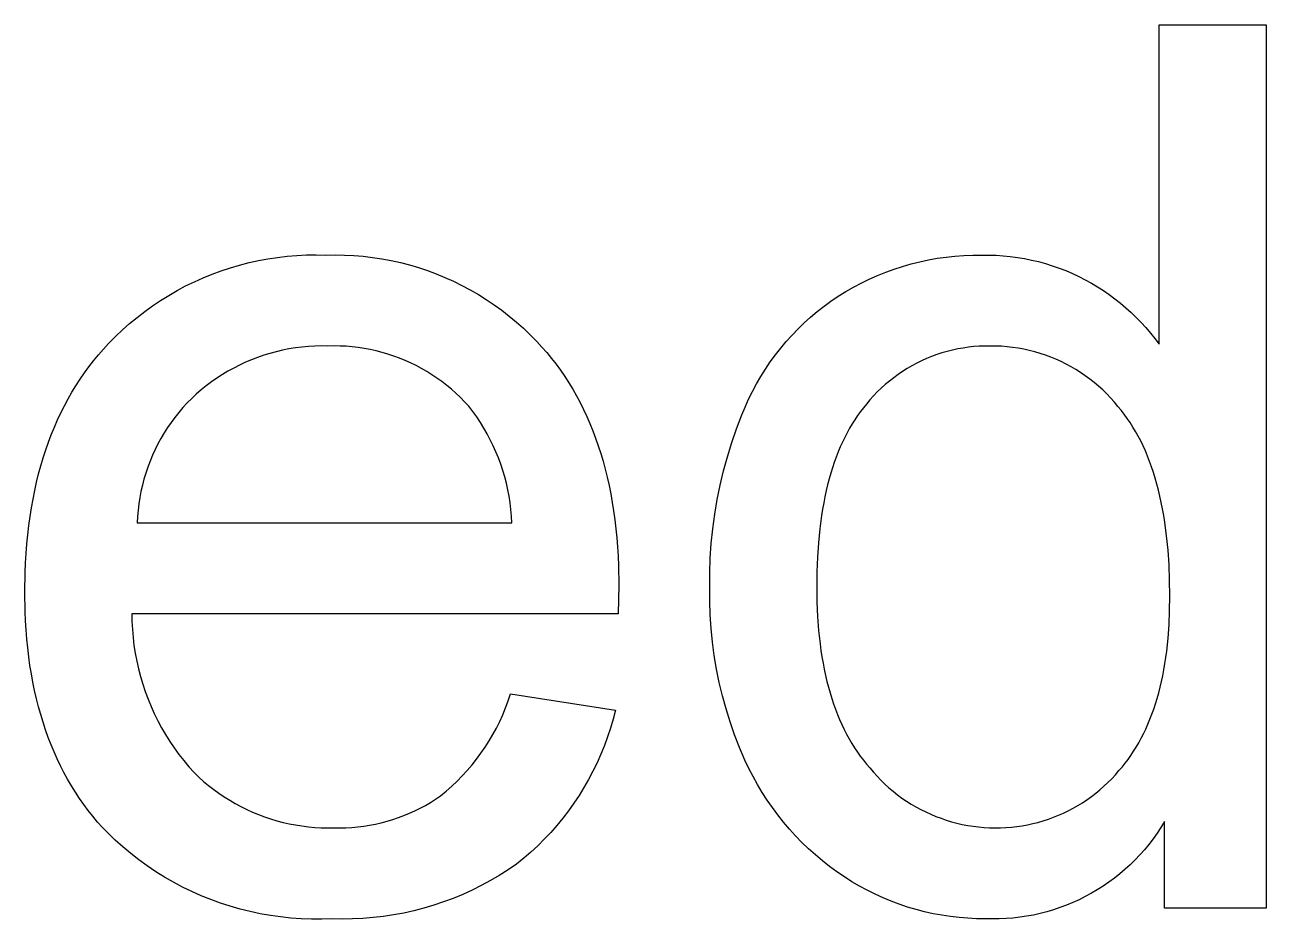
# Model space of a CAD drawing. Header units: millimetres. Extents: x -962 to 3068, y -237 to 2578.
# Drawn here: x 1741.34 to 1778.74, y -60.53 to -33.6 of the extents above; entities that cross this region are included whole.
import ezdxf

# ---------------------------------------------------------------- set-up
doc = ezdxf.new("R2010")
doc.units = ezdxf.units.MM
doc.header["$MEASUREMENT"] = 0
doc.layers.add('Domyślny', color=7, linetype='Continuous', true_color=0x000000)

msp = doc.modelspace()

# ---------------------------------------------------------------- linework, layer by layer
at = {"layer": 'Domyślny'}
for p, q in [((1775.517, -43.217), (1775.517, -33.598)), ((1775.517, -33.598), (1778.742, -33.598)), ((1778.742, -33.598), (1778.742, -60.201)), ((1747.81, -40.833), (1748.092, -40.761)), ((1748.092, -40.761), (1748.376, -40.698)), ((1748.376, -40.698), (1748.662, -40.645)), ((1748.662, -40.645), (1748.95, -40.601)), ((1748.95, -40.601), (1749.24, -40.568)), ((1749.24, -40.568), (1749.53, -40.544)), ((1749.53, -40.544), (1749.821, -40.53)), ((1749.821, -40.53), (1750.112, -40.525)), ((1750.112, -40.525), (1750.403, -40.531)), ((1750.403, -40.531), (1750.686, -40.526)), ((1750.686, -40.526), (1750.97, -40.531)), ((1750.97, -40.531), (1751.253, -40.545)), ((1751.253, -40.545), (1751.535, -40.569)), ((1751.535, -40.569), (1751.817, -40.602)), ((1751.817, -40.602), (1752.097, -40.645)), ((1752.097, -40.645), (1752.375, -40.697)), ((1752.375, -40.697), (1752.652, -40.759)), ((1752.652, -40.759), (1752.926, -40.83)), ((1768.044, -40.799), (1768.305, -40.734)), ((1768.305, -40.734), (1768.567, -40.678)), ((1768.567, -40.678), (1768.832, -40.63)), ((1768.832, -40.63), (1769.098, -40.592)), ((1769.098, -40.592), (1769.365, -40.563)), ((1769.365, -40.563), (1769.632, -40.543)), ((1769.632, -40.543), (1769.901, -40.533)), ((1769.901, -40.533), (1770.169, -40.531)), ((1770.169, -40.531), (1770.385, -40.531)), ((1770.385, -40.531), (1770.601, -40.538)), ((1770.601, -40.538), (1770.817, -40.552)), ((1770.817, -40.552), (1771.032, -40.573)), ((1771.032, -40.573), (1771.247, -40.602)), ((1771.247, -40.602), (1771.46, -40.638)), ((1771.46, -40.638), (1771.672, -40.681)), ((1771.672, -40.681), (1771.882, -40.731)), ((1771.882, -40.731), (1772.09, -40.788)), ((1746.711, -41.217), (1746.98, -41.107)), ((1746.98, -41.107), (1747.254, -41.007)), ((1747.254, -41.007), (1747.53, -40.915)), ((1747.53, -40.915), (1747.81, -40.833)), ((1752.926, -40.83), (1753.198, -40.91)), ((1753.198, -40.91), (1753.467, -41)), ((1753.467, -41), (1753.733, -41.098)), ((1753.733, -41.098), (1753.995, -41.206)), ((1767.03, -41.148), (1767.279, -41.048)), ((1767.279, -41.048), (1767.531, -40.957)), ((1767.531, -40.957), (1767.786, -40.874)), ((1767.786, -40.874), (1768.044, -40.799)), ((1772.09, -40.788), (1772.297, -40.853)), ((1772.297, -40.853), (1772.501, -40.924)), ((1772.501, -40.924), (1772.703, -41.002)), ((1772.703, -41.002), (1772.902, -41.086)), ((1772.902, -41.086), (1773.098, -41.178)), ((1745.926, -41.6), (1746.183, -41.464)), ((1746.183, -41.464), (1746.445, -41.336)), ((1746.445, -41.336), (1746.711, -41.217)), ((1753.995, -41.206), (1754.253, -41.322)), ((1754.253, -41.322), (1754.508, -41.447)), ((1754.508, -41.447), (1754.758, -41.58)), ((1766.072, -41.633), (1766.305, -41.5)), ((1766.305, -41.5), (1766.542, -41.374)), ((1766.542, -41.374), (1766.784, -41.257)), ((1766.784, -41.257), (1767.03, -41.148)), ((1773.098, -41.178), (1773.29, -41.276)), ((1773.29, -41.276), (1773.477, -41.379)), ((1773.477, -41.379), (1773.659, -41.488)), ((1773.659, -41.488), (1773.839, -41.603)), ((1745.426, -41.899), (1745.674, -41.746)), ((1745.674, -41.746), (1745.926, -41.6)), ((1754.758, -41.58), (1755.003, -41.722)), ((1755.003, -41.722), (1755.243, -41.872)), ((1755.243, -41.872), (1755.479, -42.03)), ((1765.628, -41.92), (1765.844, -41.774)), ((1765.844, -41.774), (1766.072, -41.633)), ((1773.839, -41.603), (1774.014, -41.723)), ((1774.014, -41.723), (1774.185, -41.85)), ((1774.185, -41.85), (1774.352, -41.982)), ((1744.717, -42.41), (1744.948, -42.232)), ((1744.948, -42.232), (1745.184, -42.061)), ((1745.184, -42.061), (1745.426, -41.899)), ((1755.479, -42.03), (1755.708, -42.196)), ((1755.708, -42.196), (1755.932, -42.37)), ((1765.015, -42.401), (1765.214, -42.234)), ((1765.214, -42.234), (1765.419, -42.074)), ((1765.419, -42.074), (1765.628, -41.92)), ((1774.352, -41.982), (1774.515, -42.119)), ((1774.515, -42.119), (1774.673, -42.261)), ((1774.673, -42.261), (1774.826, -42.409)), ((1744.275, -42.789), (1744.493, -42.595)), ((1744.493, -42.595), (1744.717, -42.41)), ((1755.932, -42.37), (1756.15, -42.551)), ((1756.15, -42.551), (1756.362, -42.739)), ((1764.635, -42.756), (1764.822, -42.576)), ((1764.822, -42.576), (1765.015, -42.401)), ((1774.826, -42.409), (1774.975, -42.561)), ((1774.975, -42.561), (1775.119, -42.718)), ((1743.859, -43.196), (1744.064, -42.989)), ((1744.064, -42.989), (1744.275, -42.789)), ((1756.362, -42.739), (1756.567, -42.935)), ((1756.567, -42.935), (1756.765, -43.137)), ((1764.281, -43.136), (1764.455, -42.943)), ((1764.455, -42.943), (1764.635, -42.756)), ((1775.119, -42.718), (1775.257, -42.88)), ((1775.257, -42.88), (1775.39, -43.046)), ((1743.554, -43.538), (1743.704, -43.365)), ((1743.704, -43.365), (1743.859, -43.196)), ((1749.296, -43.36), (1749.103, -43.398)), ((1749.491, -43.328), (1749.296, -43.36)), ((1749.686, -43.303), (1749.491, -43.328)), ((1749.881, -43.285), (1749.686, -43.303)), ((1750.078, -43.274), (1749.881, -43.285)), ((1750.274, -43.27), (1750.078, -43.274)), ((1750.471, -43.272), (1750.274, -43.27)), ((1750.654, -43.269), (1750.471, -43.272)), ((1750.838, -43.272), (1750.654, -43.269)), ((1751.021, -43.281), (1750.838, -43.272)), ((1751.203, -43.297), (1751.021, -43.281)), ((1751.385, -43.318), (1751.203, -43.297)), ((1751.566, -43.346), (1751.385, -43.318)), ((1751.746, -43.38), (1751.566, -43.346)), ((1751.925, -43.42), (1751.746, -43.38)), ((1756.765, -43.137), (1756.917, -43.302)), ((1756.917, -43.302), (1757.064, -43.471)), ((1763.953, -43.54), (1764.113, -43.335)), ((1764.113, -43.335), (1764.281, -43.136)), ((1769.448, -43.361), (1769.288, -43.396)), ((1769.609, -43.332), (1769.448, -43.361)), ((1769.772, -43.309), (1769.609, -43.332)), ((1769.935, -43.291), (1769.772, -43.309)), ((1770.098, -43.279), (1769.935, -43.291)), ((1770.262, -43.273), (1770.098, -43.279)), ((1770.426, -43.272), (1770.262, -43.273)), ((1770.596, -43.273), (1770.426, -43.272)), ((1770.765, -43.281), (1770.596, -43.273)), ((1770.934, -43.294), (1770.765, -43.281)), ((1771.102, -43.312), (1770.934, -43.294)), ((1771.27, -43.337), (1771.102, -43.312)), ((1771.437, -43.368), (1771.27, -43.337)), ((1771.602, -43.404), (1771.437, -43.368)), ((1775.39, -43.046), (1775.517, -43.217)), ((1743.268, -43.897), (1743.409, -43.715)), ((1743.409, -43.715), (1743.554, -43.538)), ((1747.983, -43.763), (1747.805, -43.846)), ((1748.164, -43.686), (1747.983, -43.763)), ((1748.348, -43.616), (1748.164, -43.686)), ((1748.534, -43.551), (1748.348, -43.616)), ((1748.722, -43.494), (1748.534, -43.551)), ((1748.912, -43.442), (1748.722, -43.494)), ((1749.103, -43.398), (1748.912, -43.442)), ((1752.103, -43.466), (1751.925, -43.42)), ((1752.278, -43.517), (1752.103, -43.466)), ((1752.452, -43.575), (1752.278, -43.517)), ((1752.624, -43.638), (1752.452, -43.575)), ((1752.794, -43.708), (1752.624, -43.638)), ((1752.961, -43.782), (1752.794, -43.708)), ((1757.064, -43.471), (1757.206, -43.645)), ((1757.206, -43.645), (1757.344, -43.822)), ((1763.654, -43.965), (1763.8, -43.75)), ((1763.8, -43.75), (1763.953, -43.54)), ((1768.36, -43.718), (1768.213, -43.79)), ((1768.51, -43.651), (1768.36, -43.718)), ((1768.661, -43.589), (1768.51, -43.651)), ((1768.815, -43.532), (1768.661, -43.589)), ((1768.971, -43.481), (1768.815, -43.532)), ((1769.129, -43.436), (1768.971, -43.481)), ((1769.288, -43.396), (1769.129, -43.436)), ((1771.767, -43.446), (1771.602, -43.404)), ((1771.929, -43.494), (1771.767, -43.446)), ((1772.09, -43.547), (1771.929, -43.494)), ((1772.249, -43.606), (1772.09, -43.547)), ((1772.406, -43.67), (1772.249, -43.606)), ((1772.56, -43.74), (1772.406, -43.67)), ((1772.712, -43.815), (1772.56, -43.74)), ((1743.002, -44.272), (1743.133, -44.082)), ((1743.133, -44.082), (1743.268, -43.897)), ((1747.289, -44.131), (1747.123, -44.238)), ((1747.458, -44.03), (1747.289, -44.131)), ((1747.63, -43.935), (1747.458, -44.03)), ((1747.805, -43.846), (1747.63, -43.935)), ((1753.126, -43.863), (1752.961, -43.782)), ((1753.288, -43.949), (1753.126, -43.863)), ((1753.446, -44.04), (1753.288, -43.949)), ((1753.602, -44.137), (1753.446, -44.04)), ((1753.755, -44.239), (1753.602, -44.137)), ((1757.344, -43.822), (1757.476, -44.004)), ((1757.476, -44.004), (1757.604, -44.189)), ((1763.516, -44.185), (1763.654, -43.965)), ((1767.652, -44.129), (1767.519, -44.225)), ((1767.787, -44.037), (1767.652, -44.129)), ((1767.926, -43.949), (1767.787, -44.037)), ((1768.068, -43.867), (1767.926, -43.949)), ((1768.213, -43.79), (1768.068, -43.867)), ((1772.862, -43.896), (1772.712, -43.815)), ((1773.008, -43.981), (1772.862, -43.896)), ((1773.151, -44.071), (1773.008, -43.981)), ((1773.291, -44.167), (1773.151, -44.071)), ((1742.756, -44.664), (1742.876, -44.466)), ((1742.876, -44.466), (1743.002, -44.272)), ((1746.805, -44.468), (1746.651, -44.591)), ((1746.962, -44.35), (1746.805, -44.468)), ((1747.123, -44.238), (1746.962, -44.35)), ((1753.903, -44.345), (1753.755, -44.239)), ((1754.049, -44.457), (1753.903, -44.345)), ((1754.19, -44.574), (1754.049, -44.457)), ((1757.604, -44.189), (1757.727, -44.379)), ((1757.727, -44.379), (1757.845, -44.573)), ((1763.262, -44.639), (1763.385, -44.41)), ((1763.385, -44.41), (1763.516, -44.185)), ((1767.265, -44.432), (1767.143, -44.542)), ((1767.39, -44.326), (1767.265, -44.432)), ((1767.519, -44.225), (1767.39, -44.326)), ((1773.428, -44.267), (1773.291, -44.167)), ((1773.561, -44.372), (1773.428, -44.267)), ((1773.691, -44.481), (1773.561, -44.372)), ((1773.816, -44.595), (1773.691, -44.481)), ((1742.529, -45.073), (1742.64, -44.867)), ((1742.64, -44.867), (1742.756, -44.664)), ((1746.364, -44.85), (1746.231, -44.986)), ((1746.502, -44.719), (1746.364, -44.85)), ((1746.651, -44.591), (1746.502, -44.719)), ((1754.327, -44.695), (1754.19, -44.574)), ((1754.46, -44.821), (1754.327, -44.695)), ((1754.589, -44.951), (1754.46, -44.821)), ((1757.845, -44.573), (1757.958, -44.771)), ((1757.958, -44.771), (1758.067, -44.973)), ((1763.04, -45.109), (1763.147, -44.872)), ((1763.147, -44.872), (1763.262, -44.639)), ((1766.911, -44.774), (1766.802, -44.896)), ((1767.025, -44.656), (1766.911, -44.774)), ((1767.143, -44.542), (1767.025, -44.656)), ((1773.938, -44.713), (1773.816, -44.595)), ((1774.055, -44.836), (1773.938, -44.713)), ((1774.168, -44.962), (1774.055, -44.836)), ((1742.423, -45.284), (1742.529, -45.073)), ((1746.102, -45.127), (1745.979, -45.271)), ((1746.231, -44.986), (1746.102, -45.127)), ((1754.714, -45.086), (1754.589, -44.951)), ((1754.836, -45.244), (1754.714, -45.086)), ((1754.952, -45.407), (1754.836, -45.244)), ((1758.067, -44.973), (1758.17, -45.18)), ((1758.17, -45.18), (1758.269, -45.39)), ((1762.941, -45.349), (1763.04, -45.109)), ((1766.515, -45.248), (1766.429, -45.367)), ((1766.604, -45.133), (1766.515, -45.248)), ((1766.696, -45.022), (1766.604, -45.133)), ((1766.802, -44.896), (1766.696, -45.022)), ((1774.277, -45.092), (1774.168, -44.962)), ((1774.373, -45.208), (1774.277, -45.092)), ((1774.466, -45.328), (1774.373, -45.208)), ((1742.226, -45.719), (1742.322, -45.499)), ((1742.322, -45.499), (1742.423, -45.284)), ((1745.747, -45.573), (1745.639, -45.73)), ((1745.86, -45.42), (1745.747, -45.573)), ((1745.979, -45.271), (1745.86, -45.42)), ((1755.063, -45.573), (1754.952, -45.407)), ((1755.169, -45.744), (1755.063, -45.573)), ((1758.269, -45.39), (1758.363, -45.605)), ((1758.363, -45.605), (1758.452, -45.824)), ((1762.783, -45.763), (1762.941, -45.349)), ((1766.265, -45.618), (1766.187, -45.749)), ((1766.345, -45.491), (1766.265, -45.618)), ((1766.429, -45.367), (1766.345, -45.491)), ((1774.556, -45.452), (1774.466, -45.328)), ((1774.643, -45.58), (1774.556, -45.452)), ((1774.727, -45.712), (1774.643, -45.58)), ((1742.048, -46.17), (1742.135, -45.942)), ((1742.135, -45.942), (1742.226, -45.719)), ((1745.536, -45.89), (1745.439, -46.054)), ((1745.639, -45.73), (1745.536, -45.89)), ((1755.269, -45.917), (1755.169, -45.744)), ((1755.363, -46.094), (1755.269, -45.917)), ((1758.452, -45.824), (1758.537, -46.047)), ((1762.638, -46.182), (1762.783, -45.763)), ((1766.113, -45.884), (1766.041, -46.023)), ((1766.187, -45.749), (1766.113, -45.884)), ((1774.808, -45.848), (1774.727, -45.712)), ((1774.886, -45.988), (1774.808, -45.848)), ((1774.961, -46.132), (1774.886, -45.988)), ((1741.967, -46.402), (1742.048, -46.17)), ((1745.348, -46.221), (1745.263, -46.391)), ((1745.439, -46.054), (1745.348, -46.221)), ((1755.45, -46.274), (1755.363, -46.094)), ((1755.532, -46.456), (1755.45, -46.274)), ((1758.537, -46.047), (1758.616, -46.274)), ((1758.616, -46.274), (1758.691, -46.505)), ((1762.507, -46.606), (1762.638, -46.182)), ((1765.907, -46.312), (1765.844, -46.463)), ((1765.972, -46.165), (1765.907, -46.312)), ((1766.041, -46.023), (1765.972, -46.165)), ((1775.032, -46.28), (1774.961, -46.132)), ((1775.101, -46.432), (1775.032, -46.28)), ((1741.819, -46.879), (1741.891, -46.638)), ((1741.891, -46.638), (1741.967, -46.402)), ((1745.11, -46.739), (1745.043, -46.917)), ((1745.183, -46.564), (1745.11, -46.739)), ((1745.263, -46.391), (1745.183, -46.564)), ((1755.608, -46.642), (1755.532, -46.456)), ((1755.677, -46.829), (1755.608, -46.642)), ((1758.691, -46.505), (1758.761, -46.741)), ((1758.761, -46.741), (1758.826, -46.98)), ((1762.391, -47.033), (1762.507, -46.606)), ((1765.784, -46.617), (1765.727, -46.776)), ((1765.844, -46.463), (1765.784, -46.617)), ((1775.167, -46.588), (1775.101, -46.432)), ((1775.229, -46.749), (1775.167, -46.588)), ((1775.289, -46.913), (1775.229, -46.749)), ((1741.691, -47.372), (1741.753, -47.124)), ((1741.753, -47.124), (1741.819, -46.879)), ((1744.981, -47.097), (1744.927, -47.28)), ((1745.043, -46.917), (1744.981, -47.097)), ((1755.74, -47.019), (1755.677, -46.829)), ((1755.797, -47.211), (1755.74, -47.019)), ((1758.826, -46.98), (1758.886, -47.224)), ((1762.288, -47.465), (1762.391, -47.033)), ((1765.621, -47.105), (1765.573, -47.275)), ((1765.673, -46.939), (1765.621, -47.105)), ((1765.727, -46.776), (1765.673, -46.939)), ((1775.345, -47.081), (1775.289, -46.913)), ((1775.399, -47.254), (1775.345, -47.081)), ((1741.635, -47.626), (1741.691, -47.372)), ((1744.878, -47.464), (1744.836, -47.649)), ((1744.927, -47.28), (1744.878, -47.464)), ((1755.847, -47.405), (1755.797, -47.211)), ((1755.89, -47.6), (1755.847, -47.405)), ((1758.886, -47.224), (1758.941, -47.472)), ((1758.941, -47.472), (1758.992, -47.724)), ((1762.2, -47.899), (1762.288, -47.465)), ((1765.528, -47.45), (1765.485, -47.628)), ((1765.573, -47.275), (1765.528, -47.45)), ((1775.449, -47.43), (1775.399, -47.254)), ((1775.496, -47.611), (1775.449, -47.43)), ((1741.583, -47.883), (1741.635, -47.626)), ((1744.8, -47.836), (1744.771, -48.024)), ((1744.836, -47.649), (1744.8, -47.836)), ((1755.927, -47.797), (1755.89, -47.6)), ((1755.958, -47.995), (1755.927, -47.797)), ((1758.992, -47.724), (1759.038, -47.98)), ((1765.446, -47.81), (1765.409, -47.996)), ((1765.485, -47.628), (1765.446, -47.81)), ((1775.541, -47.795), (1775.496, -47.611)), ((1775.582, -47.984), (1775.541, -47.795)), ((1741.494, -48.41), (1741.536, -48.145)), ((1741.536, -48.145), (1741.583, -47.883)), ((1744.748, -48.213), (1744.732, -48.403)), ((1744.771, -48.024), (1744.748, -48.213)), ((1755.981, -48.193), (1755.958, -47.995)), ((1755.998, -48.393), (1755.981, -48.193)), ((1759.038, -47.98), (1759.079, -48.24)), ((1759.079, -48.24), (1759.115, -48.505)), ((1762.126, -48.336), (1762.2, -47.899)), ((1765.376, -48.187), (1765.345, -48.381)), ((1765.409, -47.996), (1765.376, -48.187)), ((1775.62, -48.177), (1775.582, -47.984)), ((1775.655, -48.374), (1775.62, -48.177)), ((1741.457, -48.68), (1741.494, -48.41)), ((1744.732, -48.403), (1744.722, -48.593)), ((1744.722, -48.593), (1756.008, -48.593)), ((1756.008, -48.593), (1755.998, -48.393)), ((1759.115, -48.505), (1759.146, -48.773)), ((1762.066, -48.775), (1762.126, -48.336)), ((1765.345, -48.381), (1765.292, -48.78)), ((1775.687, -48.574), (1775.655, -48.374)), ((1775.742, -48.988), (1775.687, -48.574)), ((1741.398, -49.233), (1741.425, -48.955)), ((1741.425, -48.955), (1741.457, -48.68)), ((1759.146, -48.773), (1759.173, -49.046)), ((1762.021, -49.216), (1762.066, -48.775)), ((1765.292, -48.78), (1765.251, -49.196)), ((1775.785, -49.418), (1775.742, -48.988)), ((1741.376, -49.516), (1741.398, -49.233)), ((1759.173, -49.046), (1759.195, -49.323)), ((1759.195, -49.323), (1759.211, -49.604)), ((1761.991, -49.659), (1762.021, -49.216)), ((1765.251, -49.196), (1765.222, -49.627)), ((1741.359, -49.803), (1741.376, -49.516)), ((1759.211, -49.604), (1759.223, -49.889)), ((1761.975, -50.102), (1761.991, -49.659)), ((1765.222, -49.627), (1765.204, -50.075)), ((1775.815, -49.864), (1775.785, -49.418)), ((1741.336, -50.689), (1741.346, -50.094)), ((1741.346, -50.094), (1741.359, -49.803)), ((1759.223, -49.889), (1759.233, -50.472)), ((1761.974, -50.545), (1761.975, -50.102)), ((1765.204, -50.075), (1765.199, -50.538)), ((1775.834, -50.326), (1775.815, -49.864)), ((1759.233, -50.472), (1759.215, -51.334)), ((1775.84, -50.805), (1775.834, -50.326)), ((1741.346, -51.264), (1741.336, -50.689)), ((1761.973, -50.956), (1761.974, -50.545)), ((1765.199, -50.538), (1765.205, -50.985)), ((1775.834, -51.239), (1775.84, -50.805)), ((1761.986, -51.368), (1761.973, -50.956)), ((1765.205, -50.985), (1765.224, -51.419)), ((1775.816, -51.66), (1775.834, -51.239)), ((1741.358, -51.545), (1741.346, -51.264)), ((1741.375, -51.823), (1741.358, -51.545)), ((1759.215, -51.334), (1744.561, -51.334)), ((1744.561, -51.334), (1744.565, -51.573)), ((1744.565, -51.573), (1744.577, -51.812)), ((1762.013, -51.778), (1761.986, -51.368)), ((1765.224, -51.419), (1765.255, -51.838)), ((1741.397, -52.096), (1741.375, -51.823)), ((1744.577, -51.812), (1744.598, -52.05)), ((1762.054, -52.188), (1762.013, -51.778)), ((1765.255, -51.838), (1765.299, -52.243)), ((1775.786, -52.066), (1775.816, -51.66)), ((1741.424, -52.365), (1741.397, -52.096)), ((1741.456, -52.63), (1741.424, -52.365)), ((1744.598, -52.05), (1744.626, -52.288)), ((1744.626, -52.288), (1744.663, -52.524)), ((1762.109, -52.595), (1762.054, -52.188)), ((1765.299, -52.243), (1765.325, -52.44)), ((1775.744, -52.459), (1775.786, -52.066)), ((1741.492, -52.891), (1741.456, -52.63)), ((1744.663, -52.524), (1744.707, -52.76)), ((1762.177, -53.001), (1762.109, -52.595)), ((1765.325, -52.44), (1765.355, -52.633)), ((1765.355, -52.633), (1765.388, -52.823)), ((1775.69, -52.837), (1775.719, -52.649)), ((1775.719, -52.649), (1775.744, -52.459)), ((1741.534, -53.148), (1741.492, -52.891)), ((1744.707, -52.76), (1744.76, -52.993)), ((1744.76, -52.993), (1744.82, -53.225)), ((1762.26, -53.404), (1762.177, -53.001)), ((1765.388, -52.823), (1765.424, -53.009)), ((1765.424, -53.009), (1765.463, -53.192)), ((1775.624, -53.201), (1775.659, -53.02)), ((1775.659, -53.02), (1775.69, -52.837)), ((1741.58, -53.401), (1741.534, -53.148)), ((1741.631, -53.65), (1741.58, -53.401)), ((1744.82, -53.225), (1744.889, -53.454)), ((1744.889, -53.454), (1744.965, -53.681)), ((1762.356, -53.804), (1762.26, -53.404)), ((1765.463, -53.192), (1765.505, -53.371)), ((1765.505, -53.371), (1765.55, -53.546)), ((1775.546, -53.55), (1775.587, -53.377)), ((1775.587, -53.377), (1775.624, -53.201)), ((1741.687, -53.895), (1741.631, -53.65)), ((1744.965, -53.681), (1745.048, -53.905)), ((1755.9, -53.963), (1755.971, -53.752)), ((1755.971, -53.752), (1759.132, -54.236)), ((1762.465, -54.2), (1762.356, -53.804)), ((1765.55, -53.546), (1765.599, -53.718)), ((1765.599, -53.718), (1765.65, -53.887)), ((1775.456, -53.886), (1775.503, -53.72)), ((1775.503, -53.72), (1775.546, -53.55)), ((1741.748, -54.136), (1741.687, -53.895)), ((1741.814, -54.373), (1741.748, -54.136)), ((1745.048, -53.905), (1745.139, -54.126)), ((1745.139, -54.126), (1745.238, -54.344)), ((1755.737, -54.376), (1755.822, -54.171)), ((1755.822, -54.171), (1755.9, -53.963)), ((1759.132, -54.236), (1759.063, -54.508)), ((1762.589, -54.593), (1762.465, -54.2)), ((1765.65, -53.887), (1765.705, -54.051)), ((1765.705, -54.051), (1765.763, -54.212)), ((1765.763, -54.212), (1765.824, -54.37)), ((1775.299, -54.363), (1775.354, -54.207)), ((1775.354, -54.207), (1775.407, -54.048)), ((1775.407, -54.048), (1775.456, -53.886)), ((1741.885, -54.605), (1741.814, -54.373)), ((1741.961, -54.834), (1741.885, -54.605)), ((1745.238, -54.344), (1745.344, -54.559)), ((1745.344, -54.559), (1745.457, -54.77)), ((1755.546, -54.778), (1755.645, -54.579)), ((1755.645, -54.579), (1755.737, -54.376)), ((1759.063, -54.508), (1758.984, -54.778)), ((1762.725, -54.981), (1762.589, -54.593)), ((1765.824, -54.37), (1765.888, -54.524)), ((1765.888, -54.524), (1765.955, -54.674)), ((1775.179, -54.663), (1775.241, -54.515)), ((1775.241, -54.515), (1775.299, -54.363)), ((1742.041, -55.059), (1741.961, -54.834)), ((1745.457, -54.77), (1745.578, -54.977)), ((1745.578, -54.977), (1745.705, -55.179)), ((1755.327, -55.164), (1755.44, -54.973)), ((1755.44, -54.973), (1755.546, -54.778)), ((1758.984, -54.778), (1758.896, -55.045)), ((1762.875, -55.364), (1762.725, -54.981)), ((1765.955, -54.674), (1766.025, -54.821)), ((1766.025, -54.821), (1766.098, -54.964)), ((1766.098, -54.964), (1766.175, -55.104)), ((1774.977, -55.087), (1775.047, -54.949)), ((1775.047, -54.949), (1775.115, -54.808)), ((1775.115, -54.808), (1775.179, -54.663)), ((1742.126, -55.279), (1742.041, -55.059)), ((1742.217, -55.496), (1742.126, -55.279)), ((1745.705, -55.179), (1745.839, -55.377)), ((1755.082, -55.535), (1755.208, -55.352)), ((1755.208, -55.352), (1755.327, -55.164)), ((1758.8, -55.308), (1758.694, -55.569)), ((1758.896, -55.045), (1758.8, -55.308)), ((1766.175, -55.104), (1766.255, -55.24)), ((1766.255, -55.24), (1766.337, -55.372)), ((1774.748, -55.479), (1774.827, -55.352)), ((1774.827, -55.352), (1774.903, -55.221)), ((1774.903, -55.221), (1774.977, -55.087)), ((1742.312, -55.708), (1742.217, -55.496)), ((1742.412, -55.916), (1742.312, -55.708)), ((1745.839, -55.377), (1745.98, -55.571)), ((1745.98, -55.571), (1746.127, -55.76)), ((1754.812, -55.888), (1754.95, -55.714)), ((1754.95, -55.714), (1755.082, -55.535)), ((1758.694, -55.569), (1758.58, -55.825)), ((1763.037, -55.742), (1762.875, -55.364)), ((1766.337, -55.372), (1766.423, -55.501)), ((1766.423, -55.501), (1766.512, -55.626)), ((1766.512, -55.626), (1766.605, -55.748)), ((1774.491, -55.839), (1774.58, -55.722)), ((1774.58, -55.722), (1774.665, -55.602)), ((1774.665, -55.602), (1774.748, -55.479)), ((1742.516, -56.12), (1742.412, -55.916)), ((1746.127, -55.76), (1746.281, -55.943)), ((1746.281, -55.943), (1746.44, -56.121)), ((1754.518, -56.221), (1754.668, -56.057)), ((1754.668, -56.057), (1754.812, -55.888)), ((1758.457, -56.078), (1758.325, -56.326)), ((1758.58, -55.825), (1758.457, -56.078)), ((1763.155, -55.992), (1763.037, -55.742)), ((1763.28, -56.237), (1763.155, -55.992)), ((1766.605, -55.748), (1766.7, -55.866)), ((1766.7, -55.866), (1766.798, -55.98)), ((1766.798, -55.98), (1766.906, -56.107)), ((1766.906, -56.107), (1767.017, -56.231)), ((1774.199, -56.184), (1774.306, -56.061)), ((1774.306, -56.061), (1774.4, -55.952)), ((1774.4, -55.952), (1774.491, -55.839)), ((1742.626, -56.321), (1742.516, -56.12)), ((1742.741, -56.517), (1742.626, -56.321)), ((1746.44, -56.121), (1746.581, -56.255)), ((1746.581, -56.255), (1746.725, -56.384)), ((1746.725, -56.384), (1746.874, -56.509)), ((1754.201, -56.533), (1754.362, -56.38)), ((1754.362, -56.38), (1754.518, -56.221)), ((1758.325, -56.326), (1758.186, -56.57)), ((1763.414, -56.478), (1763.28, -56.237)), ((1763.556, -56.715), (1763.414, -56.478)), ((1767.017, -56.231), (1767.133, -56.35)), ((1767.133, -56.35), (1767.252, -56.466)), ((1767.252, -56.466), (1767.376, -56.577)), ((1773.854, -56.532), (1773.972, -56.42)), ((1773.972, -56.42), (1774.088, -56.304)), ((1774.088, -56.304), (1774.199, -56.184)), ((1742.86, -56.709), (1742.741, -56.517)), ((1742.985, -56.897), (1742.86, -56.709)), ((1746.874, -56.509), (1747.028, -56.628)), ((1747.028, -56.628), (1747.185, -56.742)), ((1747.185, -56.742), (1747.345, -56.85)), ((1747.345, -56.85), (1747.51, -56.953)), ((1753.715, -56.922), (1753.863, -56.822)), ((1753.863, -56.822), (1754.035, -56.68)), ((1754.035, -56.68), (1754.201, -56.533)), ((1758.038, -56.809), (1757.882, -57.043)), ((1758.186, -56.57), (1758.038, -56.809)), ((1763.705, -56.946), (1763.556, -56.715)), ((1767.376, -56.577), (1767.503, -56.684)), ((1767.503, -56.684), (1767.634, -56.787)), ((1767.634, -56.787), (1767.768, -56.885)), ((1773.342, -56.937), (1773.475, -56.842)), ((1773.475, -56.842), (1773.605, -56.743)), ((1773.605, -56.743), (1773.731, -56.639)), ((1773.731, -56.639), (1773.854, -56.532)), ((1743.114, -57.081), (1742.985, -56.897)), ((1743.248, -57.26), (1743.114, -57.081)), ((1747.51, -56.953), (1747.677, -57.051)), ((1747.677, -57.051), (1747.848, -57.143)), ((1747.848, -57.143), (1748.022, -57.229)), ((1748.022, -57.229), (1748.199, -57.309)), ((1753.089, -57.272), (1753.25, -57.192)), ((1753.25, -57.192), (1753.408, -57.108)), ((1753.408, -57.108), (1753.563, -57.017)), ((1753.563, -57.017), (1753.715, -56.922)), ((1757.882, -57.043), (1757.718, -57.271)), ((1763.862, -57.173), (1763.705, -56.946)), ((1764.027, -57.394), (1763.862, -57.173)), ((1767.768, -56.885), (1767.905, -56.979)), ((1767.905, -56.979), (1768.046, -57.068)), ((1768.046, -57.068), (1768.189, -57.152)), ((1768.189, -57.152), (1768.336, -57.231)), ((1772.78, -57.269), (1772.925, -57.193)), ((1772.925, -57.193), (1773.067, -57.112)), ((1773.067, -57.112), (1773.206, -57.027)), ((1773.206, -57.027), (1773.342, -56.937)), ((1743.387, -57.436), (1743.248, -57.26)), ((1743.531, -57.608), (1743.387, -57.436)), ((1748.199, -57.309), (1748.378, -57.383)), ((1748.378, -57.383), (1748.56, -57.451)), ((1748.56, -57.451), (1748.743, -57.513)), ((1748.743, -57.513), (1748.929, -57.569)), ((1748.929, -57.569), (1749.117, -57.618)), ((1752.077, -57.632), (1752.251, -57.586)), ((1752.251, -57.586), (1752.422, -57.535)), ((1752.422, -57.535), (1752.592, -57.477)), ((1752.592, -57.477), (1752.76, -57.414)), ((1752.76, -57.414), (1752.926, -57.346)), ((1752.926, -57.346), (1753.089, -57.272)), ((1757.547, -57.494), (1757.368, -57.71)), ((1757.718, -57.271), (1757.547, -57.494)), ((1764.198, -57.61), (1764.027, -57.394)), ((1768.336, -57.231), (1768.484, -57.305)), ((1768.484, -57.305), (1768.636, -57.374)), ((1768.636, -57.374), (1768.789, -57.438)), ((1768.789, -57.438), (1768.945, -57.497)), ((1768.945, -57.497), (1769.102, -57.55)), ((1769.102, -57.55), (1769.261, -57.598)), ((1769.261, -57.598), (1769.422, -57.641)), ((1771.866, -57.618), (1772.023, -57.573)), ((1772.023, -57.573), (1772.179, -57.522)), ((1772.179, -57.522), (1772.332, -57.467)), ((1772.332, -57.467), (1772.484, -57.406)), ((1772.484, -57.406), (1772.633, -57.34)), ((1772.633, -57.34), (1772.78, -57.269)), ((1775.679, -57.596), (1775.57, -57.774)), ((1775.679, -60.201), (1775.679, -57.596)), ((1743.679, -57.775), (1743.531, -57.608)), ((1743.833, -57.939), (1743.679, -57.775)), ((1744.057, -58.154), (1743.833, -57.939)), ((1749.117, -57.618), (1749.306, -57.661)), ((1749.306, -57.661), (1749.496, -57.698)), ((1749.496, -57.698), (1749.688, -57.728)), ((1749.688, -57.728), (1749.88, -57.752)), ((1749.88, -57.752), (1750.074, -57.77)), ((1750.074, -57.77), (1750.267, -57.781)), ((1750.267, -57.781), (1750.461, -57.785)), ((1750.461, -57.785), (1750.655, -57.783)), ((1750.655, -57.783), (1750.834, -57.785)), ((1750.834, -57.785), (1751.014, -57.781)), ((1751.014, -57.781), (1751.193, -57.771)), ((1751.193, -57.771), (1751.371, -57.755)), ((1751.371, -57.755), (1751.549, -57.733)), ((1751.549, -57.733), (1751.726, -57.705)), ((1751.726, -57.705), (1751.902, -57.671)), ((1751.902, -57.671), (1752.077, -57.632)), ((1757.182, -57.921), (1756.989, -58.125)), ((1757.368, -57.71), (1757.182, -57.921)), ((1764.377, -57.82), (1764.198, -57.61)), ((1764.563, -58.023), (1764.377, -57.82)), ((1769.422, -57.641), (1769.584, -57.678)), ((1769.584, -57.678), (1769.748, -57.709)), ((1769.748, -57.709), (1769.912, -57.735)), ((1769.912, -57.735), (1770.077, -57.755)), ((1770.077, -57.755), (1770.242, -57.77)), ((1770.242, -57.77), (1770.408, -57.779)), ((1770.408, -57.779), (1770.575, -57.783)), ((1770.575, -57.783), (1770.738, -57.781)), ((1770.738, -57.781), (1770.901, -57.775)), ((1770.901, -57.775), (1771.064, -57.762)), ((1771.064, -57.762), (1771.226, -57.744)), ((1771.226, -57.744), (1771.388, -57.721)), ((1771.388, -57.721), (1771.548, -57.692)), ((1771.548, -57.692), (1771.708, -57.657)), ((1771.708, -57.657), (1771.866, -57.618)), ((1775.454, -57.947), (1775.333, -58.116)), ((1775.57, -57.774), (1775.454, -57.947)), ((1744.289, -58.36), (1744.057, -58.154)), ((1756.79, -58.323), (1756.583, -58.514)), ((1756.989, -58.125), (1756.79, -58.323)), ((1764.755, -58.221), (1764.563, -58.023)), ((1764.954, -58.412), (1764.755, -58.221)), ((1775.206, -58.281), (1775.074, -58.441)), ((1775.333, -58.116), (1775.206, -58.281)), ((1744.527, -58.559), (1744.289, -58.36)), ((1744.772, -58.749), (1744.527, -58.559)), ((1756.371, -58.697), (1756.152, -58.874)), ((1756.583, -58.514), (1756.371, -58.697)), ((1765.159, -58.596), (1764.954, -58.412)), ((1765.37, -58.774), (1765.159, -58.596)), ((1774.936, -58.597), (1774.792, -58.747)), ((1775.074, -58.441), (1774.936, -58.597)), ((1745.024, -58.931), (1744.772, -58.749)), ((1745.282, -59.104), (1745.024, -58.931)), ((1755.896, -59.05), (1755.633, -59.216)), ((1756.152, -58.874), (1755.896, -59.05)), ((1765.586, -58.944), (1765.37, -58.774)), ((1765.809, -59.107), (1765.586, -58.944)), ((1774.49, -59.033), (1774.332, -59.168)), ((1774.644, -58.893), (1774.49, -59.033)), ((1774.792, -58.747), (1774.644, -58.893)), ((1745.546, -59.267), (1745.282, -59.104)), ((1745.815, -59.422), (1745.546, -59.267)), ((1746.089, -59.567), (1745.815, -59.422)), ((1755.365, -59.374), (1755.092, -59.522)), ((1755.633, -59.216), (1755.365, -59.374)), ((1766.036, -59.263), (1765.809, -59.107)), ((1766.259, -59.405), (1766.036, -59.263)), ((1766.487, -59.539), (1766.259, -59.405)), ((1774.001, -59.421), (1773.83, -59.539)), ((1774.169, -59.298), (1774.001, -59.421)), ((1774.332, -59.168), (1774.169, -59.298)), ((1746.368, -59.703), (1746.089, -59.567)), ((1746.652, -59.828), (1746.368, -59.703)), ((1746.94, -59.944), (1746.652, -59.828)), ((1754.531, -59.79), (1754.244, -59.909)), ((1754.814, -59.661), (1754.531, -59.79)), ((1755.092, -59.522), (1754.814, -59.661)), ((1766.719, -59.665), (1766.487, -59.539)), ((1766.956, -59.782), (1766.719, -59.665)), ((1767.196, -59.892), (1766.956, -59.782)), ((1773.475, -59.756), (1773.292, -59.855)), ((1773.654, -59.651), (1773.475, -59.756)), ((1773.83, -59.539), (1773.654, -59.651)), ((1747.232, -60.05), (1746.94, -59.944)), ((1747.527, -60.146), (1747.232, -60.05)), ((1747.825, -60.231), (1747.527, -60.146)), ((1753.36, -60.205), (1753.059, -60.283)), ((1753.658, -60.116), (1753.36, -60.205)), ((1753.953, -60.017), (1753.658, -60.116)), ((1754.244, -59.909), (1753.953, -60.017)), ((1767.44, -59.993), (1767.196, -59.892)), ((1767.688, -60.086), (1767.44, -59.993)), ((1767.938, -60.17), (1767.688, -60.086)), ((1768.191, -60.245), (1767.938, -60.17)), ((1772.529, -60.187), (1772.332, -60.253)), ((1772.724, -60.114), (1772.529, -60.187)), ((1772.917, -60.034), (1772.724, -60.114)), ((1773.106, -59.948), (1772.917, -60.034)), ((1773.292, -59.855), (1773.106, -59.948)), ((1778.742, -60.201), (1775.679, -60.201)), ((1748.127, -60.306), (1747.825, -60.231)), ((1748.43, -60.371), (1748.127, -60.306)), ((1748.736, -60.424), (1748.43, -60.371)), ((1749.043, -60.468), (1748.736, -60.424)), ((1749.352, -60.5), (1749.043, -60.468)), ((1749.661, -60.522), (1749.352, -60.5)), ((1749.972, -60.534), (1749.661, -60.522)), ((1750.282, -60.534), (1749.972, -60.534)), ((1750.592, -60.524), (1750.282, -60.534)), ((1750.903, -60.531), (1750.592, -60.524)), ((1751.214, -60.528), (1750.903, -60.531)), ((1751.524, -60.514), (1751.214, -60.528)), ((1751.834, -60.489), (1751.524, -60.514)), ((1752.143, -60.454), (1751.834, -60.489)), ((1752.45, -60.407), (1752.143, -60.454)), ((1752.756, -60.35), (1752.45, -60.407)), ((1753.059, -60.283), (1752.756, -60.35)), ((1768.447, -60.311), (1768.191, -60.245)), ((1768.705, -60.369), (1768.447, -60.311)), ((1768.965, -60.417), (1768.705, -60.369)), ((1769.226, -60.457), (1768.965, -60.417)), ((1769.488, -60.487), (1769.226, -60.457)), ((1769.752, -60.509), (1769.488, -60.487)), ((1770.016, -60.521), (1769.752, -60.509)), ((1770.28, -60.524), (1770.016, -60.521)), ((1770.488, -60.529), (1770.28, -60.524)), ((1770.696, -60.527), (1770.488, -60.529)), ((1770.904, -60.518), (1770.696, -60.527)), ((1771.111, -60.501), (1770.904, -60.518)), ((1771.318, -60.478), (1771.111, -60.501)), ((1771.524, -60.447), (1771.318, -60.478)), ((1771.728, -60.409), (1771.524, -60.447)), ((1771.931, -60.364), (1771.728, -60.409)), ((1772.133, -60.312), (1771.931, -60.364)), ((1772.332, -60.253), (1772.133, -60.312))]:
    msp.add_line(p, q, dxfattribs=at)

doc.saveas('drawing.dxf')
